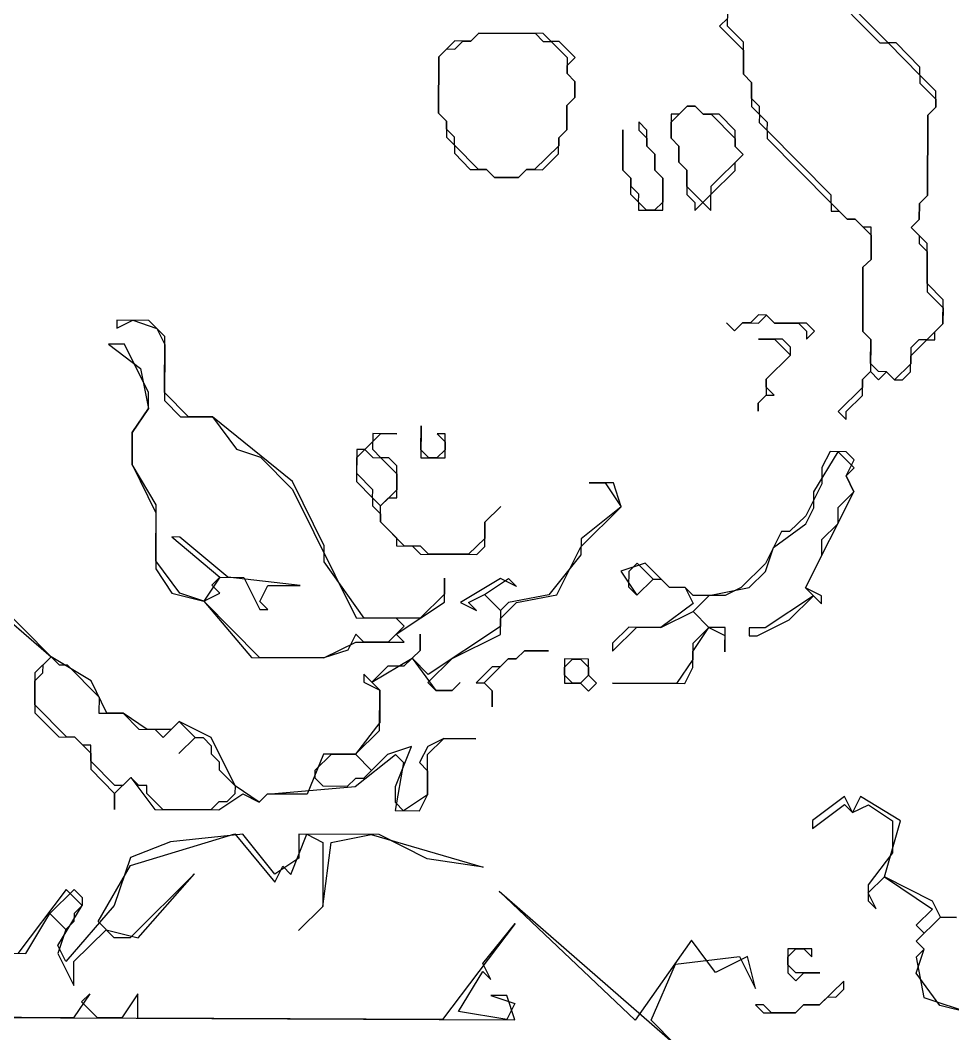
# Model space of a CAD drawing. Header units: inches. Extents: x 0 to 116, y 0 to 63.
# Drawn here: x 60.2 to 67.23, y 10.32 to 17.95 of the extents above; entities that cross this region are included whole.
import ezdxf

# ---------------------------------------------------------------- set-up
doc = ezdxf.new("R2010")
doc.units = ezdxf.units.IN

msp = doc.modelspace()

# ---------------------------------------------------------------- linework, layer by layer
for points in [[(65.53055, 17.96613), (65.46989, 17.906), (65.65029, 17.72401), (65.6495, 17.54281), (65.70964, 17.48215), (65.70885, 17.30095), (65.76899, 17.24029), (65.76872, 17.17989), (65.82886, 17.11922), (65.82859, 17.05882), (66.30968, 16.57352), (66.30942, 16.51312), (66.36982, 16.51286), (66.42995, 16.45219), (66.49035, 16.45193), (66.61062, 16.3306), (66.60983, 16.14941), (66.54917, 16.08927), (66.54706, 15.60607), (66.6072, 15.54541), (66.60614, 15.30381), (66.54548, 15.24368), (66.54522, 15.18328), (66.36323, 15.00287), (66.42336, 14.94221), (66.42363, 15.00261), (66.54495, 15.12288), (66.54548, 15.24368), (66.60614, 15.30381), (66.66628, 15.24315), (66.72694, 15.30329), (66.78708, 15.24262), (66.84748, 15.24236), (66.90814, 15.3025), (66.90867, 15.4233), (67.02999, 15.54357), (67.09039, 15.5433), (67.09066, 15.6037), (67.15132, 15.66384), (67.15211, 15.84504), (67.03184, 15.96636), (67.03316, 16.26836), (66.91288, 16.38969), (66.97355, 16.44982), (66.97407, 16.57062), (67.03474, 16.63076), (67.03737, 17.23475), (67.09804, 17.29489), (67.09856, 17.41569), (66.97829, 17.53701), (66.97855, 17.59741), (66.79815, 17.7794), (66.73775, 17.77966), (66.3168, 18.2043)], [(65.53055, 17.96613), (65.46989, 17.906), (65.65029, 17.72401), (65.6495, 17.54281), (65.70964, 17.48215), (65.70885, 17.30095), (65.76899, 17.24029), (65.76872, 17.17989), (65.82886, 17.11922), (65.82859, 17.05882), (66.30968, 16.57352), (66.30942, 16.51312), (66.36982, 16.51286), (66.42995, 16.45219), (66.49035, 16.45193), (66.61062, 16.3306), (66.60983, 16.14941), (66.54917, 16.08927), (66.54706, 15.60607), (66.6072, 15.54541), (66.60614, 15.30381), (66.54548, 15.24368), (66.54522, 15.18328), (66.36323, 15.00287), (66.42336, 14.94221), (66.42363, 15.00261), (66.54495, 15.12288), (66.54548, 15.24368), (66.60614, 15.30381), (66.66628, 15.24315), (66.72694, 15.30329), (66.78708, 15.24262), (66.84748, 15.24236), (66.90814, 15.3025), (66.90867, 15.4233), (67.02999, 15.54357), (67.09039, 15.5433), (67.09066, 15.6037), (67.15132, 15.66384), (67.15211, 15.84504), (67.03184, 15.96636), (67.03316, 16.26836), (66.91288, 16.38969), (66.97355, 16.44982), (66.97407, 16.57062), (67.03474, 16.63076), (67.03737, 17.23475), (67.09804, 17.29489), (67.09856, 17.41569), (66.97829, 17.53701), (66.97855, 17.59741), (66.79815, 17.7794), (66.73775, 17.77966), (66.3168, 18.2043)], [(66.2564, 18.20457), (66.67735, 17.77993), (66.73775, 17.77966), (66.97829, 17.53701), (66.97803, 17.47661), (67.0983, 17.35529), (67.09804, 17.29489), (67.03737, 17.23475), (67.03474, 16.63076), (66.97407, 16.57062), (66.97355, 16.44982), (66.91288, 16.38969), (66.97302, 16.32902), (66.97276, 16.26862), (67.03289, 16.20796), (67.03158, 15.90596), (67.15185, 15.78464), (67.15132, 15.66384), (67.02999, 15.54357), (66.96959, 15.54383), (66.90893, 15.48369), (66.9084, 15.3629), (66.78708, 15.24262), (66.72694, 15.30329), (66.66654, 15.30355), (66.60641, 15.36421), (66.6072, 15.54541), (66.54706, 15.60607), (66.54917, 16.08927), (66.60983, 16.14941), (66.61089, 16.391), (66.55049, 16.39127), (66.49035, 16.45193), (66.42995, 16.45219), (66.30968, 16.57352), (66.30994, 16.63392), (65.82886, 17.11922), (65.82912, 17.17962), (65.76899, 17.24029), (65.76925, 17.30068), (65.70911, 17.36135), (65.70964, 17.48215), (65.6495, 17.54281), (65.65056, 17.78441), (65.53029, 17.90573), (65.53081, 18.02653)], [(59.59349, 13.8848), (60.43591, 13.15632), (60.31459, 13.03604), (60.31327, 12.73405), (60.49368, 12.55206), (60.61448, 12.55153), (60.73475, 12.43021), (60.73422, 12.30941), (60.91463, 12.12742), (60.9141, 12.00662), (60.91463, 12.12742), (61.03596, 12.24769), (61.2161, 12.0053), (61.6993, 12.00319), (61.88102, 12.1232), (62.00156, 12.06227), (62.06222, 12.12241), (62.72688, 12.17991), (63.02993, 12.42019), (63.09006, 12.35953), (63.02808, 11.99739), (63.20928, 11.9966), (63.27021, 12.11714), (63.27153, 12.41914), (63.39285, 12.53941), (63.63445, 12.53835), (63.39285, 12.53941), (63.27179, 12.47954), (63.21086, 12.359), (63.271, 12.29834), (63.27021, 12.11714), (63.08848, 11.99713), (63.02835, 12.05779), (63.02887, 12.17859), (63.15099, 12.48006), (62.96953, 12.42045), (62.8482, 12.30018), (62.72793, 12.42151), (62.90992, 12.60192), (62.91124, 12.90391), (62.8511, 12.96458), (63.15389, 13.14446), (63.33403, 12.90207), (63.45483, 12.90154), (63.51549, 12.96168), (63.45483, 12.90154), (63.33403, 12.90207), (63.2739, 12.96273), (63.45589, 13.14314), (63.81907, 13.32276), (63.8196, 13.44355), (63.94093, 13.56383), (64.24319, 13.62291), (64.42597, 13.98451), (64.72928, 14.28519), (64.66967, 14.46666), (64.48847, 14.46745), (64.60927, 14.46692), (64.72928, 14.28519), (64.42623, 14.04491), (64.4257, 13.92411), (64.18279, 13.62317), (63.88053, 13.56409), (63.81986, 13.50395), (63.69959, 13.62528), (63.88132, 13.74529), (63.94145, 13.68463), (63.82092, 13.74555), (63.51813, 13.56567), (63.63867, 13.50475), (63.57853, 13.56541), (63.69959, 13.62528), (63.81986, 13.50395), (63.81934, 13.38316), (63.27416, 13.02313), (63.15389, 13.14446), (63.21455, 13.20459), (63.21508, 13.32539), (63.21455, 13.20459), (63.09323, 13.08432), (62.97243, 13.08485), (62.8511, 12.96458), (62.79097, 13.02524), (62.7907, 12.96484), (62.91124, 12.90391), (62.91018, 12.66232), (62.72793, 12.42151), (62.48633, 12.42256), (62.36422, 12.12109), (62.06222, 12.12241), (62.00156, 12.06227), (61.82088, 12.18386), (61.64127, 12.54705), (61.4002, 12.6689), (61.33953, 12.60877), (61.15834, 12.60956), (60.97766, 12.73115), (60.85687, 12.73168), (60.73712, 12.9738), (60.43591, 13.15632), (60.01496, 13.58096)], [(59.59349, 13.8848), (60.43591, 13.15632), (60.31459, 13.03604), (60.31327, 12.73405), (60.49368, 12.55206), (60.61448, 12.55153), (60.73475, 12.43021), (60.73422, 12.30941), (60.91463, 12.12742), (60.9141, 12.00662), (60.91463, 12.12742), (61.03596, 12.24769), (61.2161, 12.0053), (61.6993, 12.00319), (61.88102, 12.1232), (62.00156, 12.06227), (62.06222, 12.12241), (62.72688, 12.17991), (63.02993, 12.42019), (63.09006, 12.35953), (63.02808, 11.99739), (63.20928, 11.9966), (63.27021, 12.11714), (63.27153, 12.41914), (63.39285, 12.53941), (63.63445, 12.53835), (63.39285, 12.53941), (63.27179, 12.47954), (63.21086, 12.359), (63.271, 12.29834), (63.27021, 12.11714), (63.08848, 11.99713), (63.02835, 12.05779), (63.02887, 12.17859), (63.15099, 12.48006), (62.96953, 12.42045), (62.8482, 12.30018), (62.72793, 12.42151), (62.90992, 12.60192), (62.91124, 12.90391), (62.8511, 12.96458), (63.15389, 13.14446), (63.33403, 12.90207), (63.45483, 12.90154), (63.51549, 12.96168), (63.45483, 12.90154), (63.33403, 12.90207), (63.2739, 12.96273), (63.45589, 13.14314), (63.81907, 13.32276), (63.8196, 13.44355), (63.94093, 13.56383), (64.24319, 13.62291), (64.42597, 13.98451), (64.72928, 14.28519), (64.66967, 14.46666), (64.48847, 14.46745), (64.60927, 14.46692), (64.72928, 14.28519), (64.42623, 14.04491), (64.4257, 13.92411), (64.18279, 13.62317), (63.88053, 13.56409), (63.81986, 13.50395), (63.69959, 13.62528), (63.88132, 13.74529), (63.94145, 13.68463), (63.82092, 13.74555), (63.51813, 13.56567), (63.63867, 13.50475), (63.57853, 13.56541), (63.69959, 13.62528), (63.81986, 13.50395), (63.81934, 13.38316), (63.27416, 13.02313), (63.15389, 13.14446), (63.21455, 13.20459), (63.21508, 13.32539), (63.21455, 13.20459), (63.09323, 13.08432), (62.97243, 13.08485), (62.8511, 12.96458), (62.79097, 13.02524), (62.7907, 12.96484), (62.91124, 12.90391), (62.91018, 12.66232), (62.72793, 12.42151), (62.48633, 12.42256), (62.36422, 12.12109), (62.06222, 12.12241), (62.00156, 12.06227), (61.82088, 12.18386), (61.64127, 12.54705), (61.4002, 12.6689), (61.33953, 12.60877), (61.15834, 12.60956), (60.97766, 12.73115), (60.85687, 12.73168), (60.73712, 12.9738), (60.43591, 13.15632), (60.01496, 13.58096)], [(67.37025, 10.46843), (67.12892, 10.52989), (66.94877, 10.77228), (67.00996, 10.95321), (66.94983, 11.01387), (67.13182, 11.19428), (67.25262, 11.19375), (67.13182, 11.19428), (67.07195, 11.31534), (66.71034, 11.49812), (66.83298, 11.92039), (66.53178, 12.10291), (66.47085, 11.98237), (66.41098, 12.10344), (66.16859, 11.92329), (66.16833, 11.86289), (66.41071, 12.04304), (66.47085, 11.98237), (66.59191, 12.04225), (66.77258, 11.92066), (66.77153, 11.67906), (66.58928, 11.43825), (66.58875, 11.31745), (66.64889, 11.25679), (66.58901, 11.37785), (66.71034, 11.49812), (67.07168, 11.25494), (66.95036, 11.13467), (67.01049, 11.07401), (66.94983, 11.01387), (67.00996, 10.95321), (66.9493, 10.89307), (67.00838, 10.59081), (67.37025, 10.46843)], [(67.37025, 10.46843), (67.12892, 10.52989), (66.94877, 10.77228), (67.00996, 10.95321), (66.94983, 11.01387), (67.13182, 11.19428), (67.25262, 11.19375), (67.13182, 11.19428), (67.07195, 11.31534), (66.71034, 11.49812), (66.83298, 11.92039), (66.53178, 12.10291), (66.47085, 11.98237), (66.41098, 12.10344), (66.16859, 11.92329), (66.16833, 11.86289), (66.41071, 12.04304), (66.47085, 11.98237), (66.59191, 12.04225), (66.77258, 11.92066), (66.77153, 11.67906), (66.58928, 11.43825), (66.58875, 11.31745), (66.64889, 11.25679), (66.58901, 11.37785), (66.71034, 11.49812), (67.07168, 11.25494), (66.95036, 11.13467), (67.01049, 11.07401), (66.94983, 11.01387), (67.00996, 10.95321), (66.9493, 10.89307), (67.00838, 10.59081), (67.37025, 10.46843)], [(60.12417, 10.92286), (60.24497, 10.92233), (60.42748, 11.22353), (60.54775, 11.10221), (60.48656, 10.92127), (60.60631, 10.67915), (60.6071, 10.86035), (60.84975, 11.10089), (61.09108, 11.03944), (61.51599, 11.52079), (61.03068, 11.0397), (60.90989, 11.04023), (60.78961, 11.16155), (61.03306, 11.5833), (61.8193, 11.82147), (62.11972, 11.45775), (62.18065, 11.57829), (62.24078, 11.51763), (62.3629, 11.8191), (62.48343, 11.75817), (62.48133, 11.27497), (62.29934, 11.09457), (62.48133, 11.27497), (62.54383, 11.75791), (62.84609, 11.81699), (63.69063, 11.5717), (63.2681, 11.63394), (62.90649, 11.81672), (62.3025, 11.81936), (62.30171, 11.63816), (62.11998, 11.51815), (61.8797, 11.8212), (61.33584, 11.76318), (61.03332, 11.6437), (60.91094, 11.28183), (60.5467, 10.86061), (60.48683, 10.98167), (60.66934, 11.28288), (60.54907, 11.40421), (60.18457, 10.92259)], [(60.12417, 10.92286), (60.24497, 10.92233), (60.42748, 11.22353), (60.54775, 11.10221), (60.48656, 10.92127), (60.60631, 10.67915), (60.6071, 10.86035), (60.84975, 11.10089), (61.09108, 11.03944), (61.51599, 11.52079), (61.03068, 11.0397), (60.90989, 11.04023), (60.78961, 11.16155), (61.03306, 11.5833), (61.8193, 11.82147), (62.11972, 11.45775), (62.18065, 11.57829), (62.24078, 11.51763), (62.3629, 11.8191), (62.48343, 11.75817), (62.48133, 11.27497), (62.29934, 11.09457), (62.48133, 11.27497), (62.54383, 11.75791), (62.84609, 11.81699), (63.69063, 11.5717), (63.2681, 11.63394), (62.90649, 11.81672), (62.3025, 11.81936), (62.30171, 11.63816), (62.11998, 11.51815), (61.8797, 11.8212), (61.33584, 11.76318), (61.03332, 11.6437), (60.91094, 11.28183), (60.5467, 10.86061), (60.48683, 10.98167), (60.66934, 11.28288), (60.54907, 11.40421), (60.18457, 10.92259)], [(78.66442, 10.29835), (65.13442, 10.23659), (64.95401, 10.41858), (65.13706, 10.84058), (65.62051, 10.89887), (65.74026, 10.65675), (65.68091, 10.89861), (65.43879, 10.77886), (65.25864, 11.02125), (64.83321, 10.4191), (63.81064, 11.38997), (65.13442, 10.23659), (78.84588, 10.35796)], [(78.66442, 10.29835), (65.13442, 10.23659), (64.95401, 10.41858), (65.13706, 10.84058), (65.62051, 10.89887), (65.74026, 10.65675), (65.68091, 10.89861), (65.43879, 10.77886), (65.25864, 11.02125), (64.83321, 10.4191), (63.81064, 11.38997), (65.13442, 10.23659), (78.84588, 10.35796)], [(58.79327, 10.44546), (63.92722, 10.42306), (63.86761, 10.60452), (63.74681, 10.60505), (63.92775, 10.54386), (63.86682, 10.42332), (63.50469, 10.4853), (63.68721, 10.78651), (63.74734, 10.72584), (63.68747, 10.84691), (63.93038, 11.14785), (63.38363, 10.42543), (61.08845, 10.43544), (61.08924, 10.61664), (60.96765, 10.43597), (60.78645, 10.43676), (60.66618, 10.55809), (60.72684, 10.61822), (60.60525, 10.43755), (59.82006, 10.44098)], [(58.79327, 10.44546), (63.92722, 10.42306), (63.86761, 10.60452), (63.74681, 10.60505), (63.92775, 10.54386), (63.86682, 10.42332), (63.50469, 10.4853), (63.68721, 10.78651), (63.74734, 10.72584), (63.68747, 10.84691), (63.93038, 11.14785), (63.38363, 10.42543), (61.08845, 10.43544), (61.08924, 10.61664), (60.96765, 10.43597), (60.78645, 10.43676), (60.66618, 10.55809), (60.72684, 10.61822), (60.60525, 10.43755), (59.82006, 10.44098)]]:
    msp.add_lwpolyline(points)
for points in [[(63.47618, 17.79389), (63.35485, 17.67362), (63.35301, 17.25083), (63.41314, 17.19016), (63.41262, 17.06937), (63.47275, 17.0087), (63.47249, 16.9483), (63.59276, 16.82698), (63.71356, 16.82645), (63.7737, 16.76579), (63.95489, 16.765), (64.01556, 16.82513), (64.13636, 16.82461), (64.25768, 16.94488), (64.25821, 17.06568), (64.31887, 17.12581), (64.31966, 17.30701), (64.38033, 17.36715), (64.38085, 17.48794), (64.32072, 17.54861), (64.32098, 17.60901), (64.38164, 17.66914), (64.26137, 17.79047), (64.20097, 17.79073), (64.14084, 17.8514), (63.65764, 17.8535), (63.59698, 17.79337)], [(63.47618, 17.79389), (63.35485, 17.67362), (63.35301, 17.25083), (63.41314, 17.19016), (63.41262, 17.06937), (63.47275, 17.0087), (63.47249, 16.9483), (63.59276, 16.82698), (63.71356, 16.82645), (63.7737, 16.76579), (63.95489, 16.765), (64.01556, 16.82513), (64.13636, 16.82461), (64.25768, 16.94488), (64.25821, 17.06568), (64.31887, 17.12581), (64.31966, 17.30701), (64.38033, 17.36715), (64.38085, 17.48794), (64.32072, 17.54861), (64.32098, 17.60901), (64.38164, 17.66914), (64.26137, 17.79047), (64.20097, 17.79073), (64.14084, 17.8514), (63.65764, 17.8535), (63.59698, 17.79337)], [(63.65764, 17.8535), (64.08044, 17.85166), (64.14057, 17.791), (64.20097, 17.79073), (64.32124, 17.66941), (64.32072, 17.54861), (64.38085, 17.48794), (64.38033, 17.36715), (64.31966, 17.30701), (64.31887, 17.12581), (64.25821, 17.06568), (64.25795, 17.00528), (64.07596, 16.82487), (64.01556, 16.82513), (63.95489, 16.765), (63.7737, 16.76579), (63.71356, 16.82645), (63.65316, 16.82671), (63.47275, 17.0087), (63.47302, 17.0691), (63.41288, 17.12976), (63.41314, 17.19016), (63.35301, 17.25083), (63.35485, 17.67362), (63.41552, 17.73376), (63.47592, 17.7335), (63.53658, 17.79363), (63.59698, 17.79337)], [(65.22565, 17.30306), (65.16499, 17.24292), (65.10459, 17.24318), (65.1038, 17.06199), (65.16394, 17.00132), (65.16341, 16.88052), (65.22355, 16.81986), (65.22275, 16.63866), (65.28289, 16.578), (65.28263, 16.5176), (65.34329, 16.57774), (65.40343, 16.51707), (65.40395, 16.63787), (65.58594, 16.81828), (65.58621, 16.87868), (65.64687, 16.93882), (65.58673, 16.99948), (65.58726, 17.12028), (65.46699, 17.2416), (65.34619, 17.24213), (65.28605, 17.30279)], [(65.22565, 17.30306), (65.16499, 17.24292), (65.10459, 17.24318), (65.1038, 17.06199), (65.16394, 17.00132), (65.16341, 16.88052), (65.22355, 16.81986), (65.22275, 16.63866), (65.28289, 16.578), (65.28263, 16.5176), (65.34329, 16.57774), (65.40343, 16.51707), (65.40395, 16.63787), (65.58594, 16.81828), (65.58621, 16.87868), (65.64687, 16.93882), (65.58673, 16.99948), (65.58726, 17.12028), (65.46699, 17.2416), (65.34619, 17.24213), (65.28605, 17.30279)], [(65.22565, 17.30306), (65.28605, 17.30279), (65.34619, 17.24213), (65.40659, 17.24187), (65.587, 17.05988), (65.58673, 16.99948), (65.64687, 16.93882), (65.40422, 16.69827), (65.40395, 16.63787), (65.34329, 16.57774), (65.22302, 16.69906), (65.22355, 16.81986), (65.16341, 16.88052), (65.16394, 17.00132), (65.1038, 17.06199), (65.10433, 17.18278)], [(64.86273, 17.18384), (64.86247, 17.12344), (64.9226, 17.06278), (64.92234, 17.00238), (64.98247, 16.94171), (64.98195, 16.82092), (65.04208, 16.76025), (65.04129, 16.57905), (64.98063, 16.51892), (64.92023, 16.51918), (64.86009, 16.57984), (64.86036, 16.64024), (64.80022, 16.70091), (64.80049, 16.76131), (64.74035, 16.82197), (64.74167, 17.12397), (64.74035, 16.82197), (64.80049, 16.76131), (64.79996, 16.64051), (64.86009, 16.57984), (64.85983, 16.51945), (65.04103, 16.51865), (65.04208, 16.76025), (64.98195, 16.82092), (64.98247, 16.94171), (64.92234, 17.00238), (64.92287, 17.12318)], [(64.86273, 17.18384), (64.86247, 17.12344), (64.9226, 17.06278), (64.92234, 17.00238), (64.98247, 16.94171), (64.98195, 16.82092), (65.04208, 16.76025), (65.04129, 16.57905), (64.98063, 16.51892), (64.92023, 16.51918), (64.86009, 16.57984), (64.86036, 16.64024), (64.80022, 16.70091), (64.80049, 16.76131), (64.74035, 16.82197), (64.74167, 17.12397), (64.74035, 16.82197), (64.80049, 16.76131), (64.79996, 16.64051), (64.86009, 16.57984), (64.85983, 16.51945), (65.04103, 16.51865), (65.04208, 16.76025), (64.98195, 16.82092), (64.98247, 16.94171), (64.92234, 17.00238), (64.92287, 17.12318)], [(65.52054, 15.67095), (65.58067, 15.61029), (65.64133, 15.67043), (65.76213, 15.6699), (65.8228, 15.73004), (65.88293, 15.66937), (66.06413, 15.66858), (66.12427, 15.60792), (66.124, 15.54752), (66.18467, 15.60766), (66.12453, 15.66832), (65.88293, 15.66937), (65.8228, 15.73004), (65.7624, 15.7303), (65.70173, 15.67016), (65.64133, 15.67043), (65.58067, 15.61029)], [(65.52054, 15.67095), (65.58067, 15.61029), (65.64133, 15.67043), (65.76213, 15.6699), (65.8228, 15.73004), (65.88293, 15.66937), (66.06413, 15.66858), (66.12427, 15.60792), (66.124, 15.54752), (66.18467, 15.60766), (66.12453, 15.66832), (65.88293, 15.66937), (65.8228, 15.73004), (65.7624, 15.7303), (65.70173, 15.67016), (65.64133, 15.67043), (65.58067, 15.61029)], [(60.93018, 15.69098), (60.92992, 15.63058), (61.05098, 15.69046), (61.23191, 15.62927), (61.29178, 15.5082), (61.28994, 15.08541), (61.41021, 14.96408), (61.65181, 14.96303), (61.83195, 14.72064), (62.01289, 14.65945), (62.25343, 14.4168), (62.73241, 13.4483), (63.03441, 13.44698), (63.09454, 13.38632), (62.97322, 13.26605), (62.79202, 13.26684), (62.73188, 13.3275), (62.67096, 13.20696), (62.4895, 13.14736), (62.0063, 13.14946), (61.58535, 13.5741), (61.70641, 13.63398), (61.64628, 13.69464), (61.70694, 13.75478), (61.88814, 13.75399), (62.00788, 13.51186), (62.06828, 13.5116), (62.00814, 13.57226), (62.06907, 13.6928), (62.31067, 13.69174), (61.76734, 13.75451), (61.40626, 14.05809), (61.34586, 14.05835), (61.70694, 13.75478), (61.58535, 13.5741), (61.40441, 13.63529), (61.22427, 13.87768), (61.22611, 14.30048), (61.04623, 14.60327), (61.04729, 14.84486), (61.16888, 15.02554), (61.1694, 15.14633), (60.98979, 15.50952), (60.86899, 15.51005), (61.1098, 15.3278), (61.16888, 15.02554), (61.04729, 14.84486), (61.04623, 14.60327), (61.22585, 14.24008), (61.22401, 13.81728), (61.34401, 13.63556), (61.58535, 13.5741), (61.9459, 13.14973), (62.4895, 13.14736), (62.73162, 13.2671), (63.09402, 13.26552), (63.03388, 13.32618), (63.39733, 13.5662), (63.39812, 13.7474), (63.39759, 13.6266), (63.21561, 13.44619), (62.79281, 13.44804), (62.49266, 13.87215), (62.49318, 13.99295), (62.2537, 14.4772), (61.65181, 14.96303), (61.47061, 14.96382), (61.2902, 15.14581), (61.29205, 15.5686), (61.17178, 15.68993)], [(60.93018, 15.69098), (60.92992, 15.63058), (61.05098, 15.69046), (61.23191, 15.62927), (61.29178, 15.5082), (61.28994, 15.08541), (61.41021, 14.96408), (61.65181, 14.96303), (61.83195, 14.72064), (62.01289, 14.65945), (62.25343, 14.4168), (62.73241, 13.4483), (63.03441, 13.44698), (63.09454, 13.38632), (62.97322, 13.26605), (62.79202, 13.26684), (62.73188, 13.3275), (62.67096, 13.20696), (62.4895, 13.14736), (62.0063, 13.14946), (61.58535, 13.5741), (61.70641, 13.63398), (61.64628, 13.69464), (61.70694, 13.75478), (61.88814, 13.75399), (62.00788, 13.51186), (62.06828, 13.5116), (62.00814, 13.57226), (62.06907, 13.6928), (62.31067, 13.69174), (61.76734, 13.75451), (61.40626, 14.05809), (61.34586, 14.05835), (61.70694, 13.75478), (61.58535, 13.5741), (61.40441, 13.63529), (61.22427, 13.87768), (61.22611, 14.30048), (61.04623, 14.60327), (61.04729, 14.84486), (61.16888, 15.02554), (61.1694, 15.14633), (60.98979, 15.50952), (60.86899, 15.51005), (61.1098, 15.3278), (61.16888, 15.02554), (61.04729, 14.84486), (61.04623, 14.60327), (61.22585, 14.24008), (61.22401, 13.81728), (61.34401, 13.63556), (61.58535, 13.5741), (61.9459, 13.14973), (62.4895, 13.14736), (62.73162, 13.2671), (63.09402, 13.26552), (63.03388, 13.32618), (63.39733, 13.5662), (63.39812, 13.7474), (63.39759, 13.6266), (63.21561, 13.44619), (62.79281, 13.44804), (62.49266, 13.87215), (62.49318, 13.99295), (62.2537, 14.4772), (61.65181, 14.96303), (61.47061, 14.96382), (61.2902, 15.14581), (61.29205, 15.5686), (61.17178, 15.68993)], [(65.9428, 15.54831), (65.76161, 15.5491), (65.8824, 15.54857), (66.00268, 15.42725), (65.82069, 15.24684), (65.82016, 15.12604), (65.7595, 15.06591), (65.75923, 15.00551), (65.7595, 15.06591), (65.82016, 15.12604), (65.88056, 15.12578), (65.82042, 15.18644), (65.82069, 15.24684), (66.00268, 15.42725), (66.00294, 15.48765)], [(65.9428, 15.54831), (65.76161, 15.5491), (65.8824, 15.54857), (66.00268, 15.42725), (65.82069, 15.24684), (65.82016, 15.12604), (65.7595, 15.06591), (65.75923, 15.00551), (65.7595, 15.06591), (65.82016, 15.12604), (65.88056, 15.12578), (65.82042, 15.18644), (65.82069, 15.24684), (66.00268, 15.42725), (66.00294, 15.48765)], [(63.22193, 14.89578), (63.22088, 14.65418), (63.40208, 14.65339), (63.40287, 14.83459), (63.34247, 14.83485), (63.4026, 14.77419), (63.40234, 14.71379), (63.34168, 14.65365), (63.28128, 14.65392), (63.22114, 14.71458)], [(63.22193, 14.89578), (63.22088, 14.65418), (63.40208, 14.65339), (63.40287, 14.83459), (63.34247, 14.83485), (63.4026, 14.77419), (63.40234, 14.71379), (63.34168, 14.65365), (63.28128, 14.65392), (63.22114, 14.71458)], [(62.85927, 14.83696), (62.85901, 14.77656), (62.79834, 14.71642), (62.73795, 14.71669), (62.73689, 14.47509), (62.85716, 14.35376), (62.8569, 14.29336), (62.91703, 14.2327), (62.91677, 14.1723), (63.03704, 14.05098), (63.03678, 13.99058), (63.15758, 13.99005), (63.21771, 13.92939), (63.64051, 13.92754), (63.70117, 13.98768), (63.70196, 14.16888), (63.82329, 14.28915), (63.70196, 14.16888), (63.70144, 14.04808), (63.58011, 13.9278), (63.27811, 13.92912), (63.21798, 13.98979), (63.09718, 13.99031), (62.91677, 14.1723), (62.9173, 14.2931), (62.97796, 14.35324), (63.03836, 14.35297), (63.03942, 14.59457), (62.97928, 14.65523), (62.91888, 14.6555), (62.85874, 14.71616), (62.85901, 14.77656), (62.91967, 14.83669), (63.04047, 14.83617)], [(62.85927, 14.83696), (62.85901, 14.77656), (62.79834, 14.71642), (62.73795, 14.71669), (62.73689, 14.47509), (62.85716, 14.35376), (62.8569, 14.29336), (62.91703, 14.2327), (62.91677, 14.1723), (63.03704, 14.05098), (63.03678, 13.99058), (63.15758, 13.99005), (63.21771, 13.92939), (63.64051, 13.92754), (63.70117, 13.98768), (63.70196, 14.16888), (63.82329, 14.28915), (63.70196, 14.16888), (63.70144, 14.04808), (63.58011, 13.9278), (63.27811, 13.92912), (63.21798, 13.98979), (63.09718, 13.99031), (62.91677, 14.1723), (62.9173, 14.2931), (62.97796, 14.35324), (63.03836, 14.35297), (63.03942, 14.59457), (62.97928, 14.65523), (62.91888, 14.6555), (62.85874, 14.71616), (62.85901, 14.77656), (62.91967, 14.83669), (63.04047, 14.83617)], [(62.79834, 14.71642), (62.85848, 14.65576), (62.91888, 14.6555), (63.03915, 14.53417), (63.03862, 14.41337), (62.9173, 14.2931), (62.85716, 14.35376), (62.85743, 14.41416), (62.73715, 14.53549), (62.73768, 14.65629)], [(66.48245, 14.63995), (66.42231, 14.70061), (66.30151, 14.70114), (66.24058, 14.5806), (66.24006, 14.4598), (66.1182, 14.21873), (65.99688, 14.09846), (65.93648, 14.09872), (65.81463, 13.85765), (65.63264, 13.67725), (65.51157, 13.61737), (65.26998, 13.61843), (65.20984, 13.67909), (65.08904, 13.67962), (64.90863, 13.86161), (64.72717, 13.802), (64.84718, 13.62027), (64.96851, 13.74054), (65.02891, 13.74028), (65.08904, 13.67962), (65.20984, 13.67909), (65.26971, 13.55803), (65.02733, 13.37788), (64.78573, 13.37894), (64.6644, 13.25867), (64.66414, 13.19827), (64.84613, 13.37868), (65.02733, 13.37788), (65.26945, 13.49763), (65.38972, 13.3763), (65.2684, 13.25603), (65.26787, 13.13523), (65.14628, 12.95456), (64.66308, 12.95667), (65.20668, 12.9543), (65.26761, 13.07483), (65.26813, 13.19563), (65.38972, 13.3763), (65.51026, 13.31538), (65.50973, 13.19458), (65.51052, 13.37578), (65.38972, 13.3763), (65.26945, 13.49763), (65.39078, 13.6179), (65.69304, 13.67698), (65.81436, 13.79725), (65.87555, 13.97819), (66.11794, 14.15833), (66.17887, 14.27887), (66.17939, 14.39967), (66.36191, 14.70087), (66.48218, 14.57955), (66.42152, 14.51941), (66.48139, 14.39835), (66.36007, 14.27808), (66.35954, 14.15728), (66.23821, 14.03701), (66.23769, 13.91621), (66.11583, 13.67514), (66.17597, 13.61448), (65.81252, 13.37446), (65.69172, 13.37499), (65.69146, 13.31459), (65.75185, 13.31432), (65.99398, 13.43407), (66.17597, 13.61448), (66.2361, 13.55381), (66.23637, 13.61421), (66.11583, 13.67514), (66.48139, 14.39835), (66.42152, 14.51941)], [(66.48245, 14.63995), (66.42231, 14.70061), (66.30151, 14.70114), (66.24058, 14.5806), (66.24006, 14.4598), (66.1182, 14.21873), (65.99688, 14.09846), (65.93648, 14.09872), (65.81463, 13.85765), (65.63264, 13.67725), (65.51157, 13.61737), (65.26998, 13.61843), (65.20984, 13.67909), (65.08904, 13.67962), (64.90863, 13.86161), (64.72717, 13.802), (64.84718, 13.62027), (64.96851, 13.74054), (65.02891, 13.74028), (65.08904, 13.67962), (65.20984, 13.67909), (65.26971, 13.55803), (65.02733, 13.37788), (64.78573, 13.37894), (64.6644, 13.25867), (64.66414, 13.19827), (64.84613, 13.37868), (65.02733, 13.37788), (65.26945, 13.49763), (65.38972, 13.3763), (65.2684, 13.25603), (65.26787, 13.13523), (65.14628, 12.95456), (64.66308, 12.95667), (65.20668, 12.9543), (65.26761, 13.07483), (65.26813, 13.19563), (65.38972, 13.3763), (65.51026, 13.31538), (65.50973, 13.19458), (65.51052, 13.37578), (65.38972, 13.3763), (65.26945, 13.49763), (65.39078, 13.6179), (65.69304, 13.67698), (65.81436, 13.79725), (65.87555, 13.97819), (66.11794, 14.15833), (66.17887, 14.27887), (66.17939, 14.39967), (66.36191, 14.70087), (66.48218, 14.57955), (66.42152, 14.51941), (66.48139, 14.39835), (66.36007, 14.27808), (66.35954, 14.15728), (66.23821, 14.03701), (66.23769, 13.91621), (66.11583, 13.67514), (66.17597, 13.61448), (65.81252, 13.37446), (65.69172, 13.37499), (65.69146, 13.31459), (65.75185, 13.31432), (65.99398, 13.43407), (66.17597, 13.61448), (66.2361, 13.55381), (66.23637, 13.61421), (66.11583, 13.67514), (66.48139, 14.39835), (66.42152, 14.51941)], [(64.78705, 13.68094), (64.78757, 13.80173), (64.84824, 13.86187), (64.96851, 13.74054), (64.84718, 13.62027)], [(60.37525, 13.09618), (60.43591, 13.15632), (60.49605, 13.09565), (60.55645, 13.09539), (60.79699, 12.85274), (60.79647, 12.73194), (60.97766, 12.73115), (61.09794, 12.60982), (61.21874, 12.6093), (61.27887, 12.54863), (61.4002, 12.6689), (61.52047, 12.54758), (61.39914, 12.42731), (61.52047, 12.54758), (61.58087, 12.54731), (61.641, 12.48665), (61.64074, 12.42625), (61.70088, 12.36559), (61.70061, 12.30519), (61.82088, 12.18386), (61.82062, 12.12346), (61.75996, 12.06333), (61.69956, 12.06359), (61.6389, 12.00346), (61.2765, 12.00504), (61.15623, 12.12636), (61.15649, 12.18676), (61.09609, 12.18703), (61.03596, 12.24769), (60.97529, 12.18755), (60.91489, 12.18782), (60.73449, 12.36981), (60.73501, 12.4906), (60.67461, 12.49087), (60.61448, 12.55153), (60.55408, 12.55179), (60.31353, 12.79445), (60.31433, 12.97565), (60.37499, 13.03578)], [(64.18094, 13.20038), (63.99974, 13.20117), (63.93908, 13.14103), (63.87868, 13.14129), (63.81802, 13.08116), (63.75762, 13.08142), (63.63629, 12.96115), (63.69669, 12.96089), (63.75683, 12.90022), (63.7563, 12.77942), (63.75683, 12.90022), (63.69669, 12.96089), (63.87868, 13.14129), (63.93908, 13.14103), (63.99974, 13.20117)], [(64.18094, 13.20038), (63.99974, 13.20117), (63.93908, 13.14103), (63.87868, 13.14129), (63.81802, 13.08116), (63.75762, 13.08142), (63.63629, 12.96115), (63.69669, 12.96089), (63.75683, 12.90022), (63.7563, 12.77942), (63.75683, 12.90022), (63.69669, 12.96089), (63.87868, 13.14129), (63.93908, 13.14103), (63.99974, 13.20117)], [(64.30148, 13.13945), (64.30069, 12.95825), (64.42149, 12.95772), (64.48162, 12.89706), (64.54228, 12.9572), (64.48215, 13.01786), (64.48268, 13.13866)], [(64.30148, 13.13945), (64.30069, 12.95825), (64.42149, 12.95772), (64.48162, 12.89706), (64.54228, 12.9572), (64.48215, 13.01786), (64.48268, 13.13866)], [(64.30121, 13.07905), (64.36188, 13.13919), (64.42228, 13.13892), (64.48241, 13.07826), (64.48215, 13.01786), (64.42149, 12.95772), (64.36109, 12.95799), (64.30095, 13.01865)], [(62.42514, 12.24163), (62.42541, 12.30203), (62.54673, 12.4223), (62.72793, 12.42151), (62.8482, 12.30018), (62.78754, 12.24005), (62.72714, 12.24031), (62.66648, 12.18017), (62.48528, 12.18097)], [(60.60947, 11.40394), (60.66961, 11.34328), (60.66934, 11.28288), (60.60868, 11.22274), (60.60842, 11.16234), (60.54775, 11.10221), (60.42748, 11.22353)], [(65.98317, 10.95769), (65.98238, 10.77649), (66.04252, 10.71583), (66.10318, 10.77597), (66.22398, 10.77544), (66.04278, 10.77623), (65.98265, 10.83689), (65.98291, 10.89729), (66.04357, 10.95743), (66.10397, 10.95716), (66.16411, 10.8965), (66.16437, 10.9569)], [(65.98317, 10.95769), (65.98238, 10.77649), (66.04252, 10.71583), (66.10318, 10.77597), (66.22398, 10.77544), (66.04278, 10.77623), (65.98265, 10.83689), (65.98291, 10.89729), (66.04357, 10.95743), (66.10397, 10.95716), (66.16411, 10.8965), (66.16437, 10.9569)], [(66.40492, 10.71425), (66.22293, 10.53384), (66.10213, 10.53437), (66.04147, 10.47423), (65.86027, 10.47502), (65.80013, 10.53569), (65.73973, 10.53595), (65.79987, 10.47529), (66.04147, 10.47423), (66.10213, 10.53437), (66.22293, 10.53384), (66.28359, 10.59398), (66.34399, 10.59371), (66.40465, 10.65385)], [(66.40492, 10.71425), (66.22293, 10.53384), (66.10213, 10.53437), (66.04147, 10.47423), (65.86027, 10.47502), (65.80013, 10.53569), (65.73973, 10.53595), (65.79987, 10.47529), (66.04147, 10.47423), (66.10213, 10.53437), (66.22293, 10.53384), (66.28359, 10.59398), (66.34399, 10.59371), (66.40465, 10.65385)]]:
    msp.add_lwpolyline(points, close=True)

doc.saveas('drawing.dxf')
